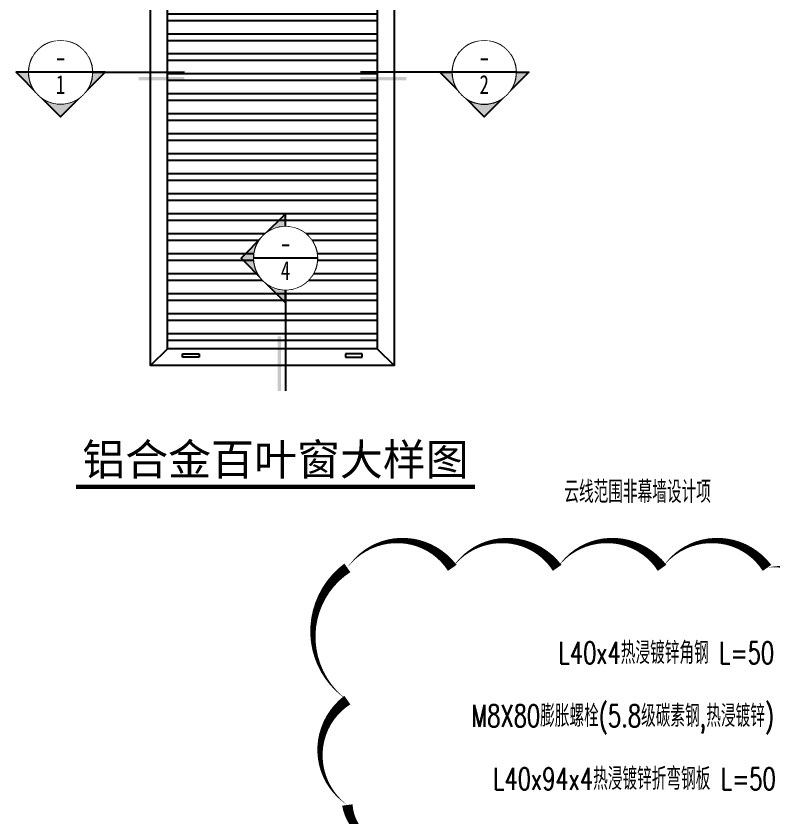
# Model space of a CAD drawing. Extents: x -160106 to 966792, y -663931 to 1550022.
# Drawn here: x -32611.9 to -32250.7, y -86378.4 to -85996.3 of the extents above; entities that cross this region are included whole.
import ezdxf
from ezdxf.enums import TextEntityAlignment as Align

# ---------------------------------------------------------------- set-up
doc = ezdxf.new("R2010")
doc.units = 0
doc.linetypes.add('ZN-DASH', pattern=[0.35, 0.25, -0.1])
for name, color, linetype in [('!ZN1-填充-8', 8, 'Continuous'), ('!ZN3-玻璃幕墙-4', 4, 'Continuous'), ('!ZN6-虚线-8', 8, 'ZN-DASH'), ('!ZN7-符号-173', 173, 'Continuous'), ('!ZN7-索引-3', 3, 'Continuous'), ('DIM', 173, 'Continuous'), ('TEXT', 7, 'Continuous')]:
    doc.layers.add(name, color=color, linetype=linetype)
doc.styles.add('DHTEXT-1', font='ROMANS.shx', dxfattribs={"width": 0.7, "bigfont": 'CHINESE.shx'})
doc.styles.add('中南符号', font='simhei.ttf')

# ---------------------------------------------------------------- blocks, each defined once
blk = doc.blocks.new('*U3621')
at = {"const_width": 0.7}
blk.add_lwpolyline([(0, 0), (63.39, 0)], dxfattribs=at)
at = {"color": 0, "style": '中南符号', "flags": 8}
blk.add_attdef('图名', text='', height=5, dxfattribs=at).set_placement((31.7, 1.85), align=Align.CENTER)
blk.add_attdef('比例', (66.19, 1.85), '', height=4, dxfattribs=at)
blk = doc.blocks.new('大样防风块示意')
at = {"layer": '!ZN6-虚线-8', "color": 8, "linetype": 'ZN-DASH', "ltscale": 100}
blk.add_lwpolyline([(0, 0), (10, 0), (10, -2), (0, -2)], close=True, dxfattribs=at)
blk = doc.blocks.new('*U1744')
h = blk.add_hatch(color=256)
h.paths.add_polyline_path([(13.64, 2.54), (10.1, -1), (12.17, -1, -0.198912)])
h.paths.add_polyline_path([(20.71, 2.54), (17.17, 6.07), (13.64, 2.54, -0.414214)])
h.paths.add_polyline_path([(22.17, -1), (24.24, -1), (20.71, 2.54, -0.198912)])
for points in [[(13.64, 2.54, -0.414214), (20.71, 2.54), (17.17, 6.07), (13.64, 2.54, -0.414214)], [(10.1, -1), (12.17, -1, -0.198912), (13.64, 2.54), (10.1, -1)], [(22.17, -1), (24.24, -1), (20.71, 2.54, -0.198912), (22.17, -1)]]:
    blk.add_lwpolyline(points, format="xyb", close=True)
at = {"ltscale": 10}
blk.add_circle((17.17, -1), 5, dxfattribs=at)
at = {"linetype": 'Continuous'}
for points in [[(-2.5, 0.25), (-2.5, -0.25), (2.5, 0.25), (2.5, -0.25)], [(-0.23, 0.25), (-0.23, -0.25), (4.77, 0.25), (4.77, -0.25)]]:
    blk.add_trace(points, dxfattribs=at)
blk.add_wipeout([(17.26, 4), (17.63, 3.98), (18, 3.94), (18.36, 3.86), (18.72, 3.76), (19.06, 3.63), (19.4, 3.48), (19.73, 3.3), (20.04, 3.1), (20.33, 2.88), (20.61, 2.64), (20.87, 2.37), (21.11, 2.09), (21.33, 1.79), (21.52, 1.48), (21.69, 1.15), (21.84, 0.81), (21.96, 0.46), (22.05, 0.1), (22.12, -0.26), (22.16, -0.63), (22.18, -1), (22.16, -1.37), (22.12, -1.74), (22.05, -2.1), (21.96, -2.46), (21.84, -2.81), (21.69, -3.15), (21.52, -3.48), (21.33, -3.79), (21.11, -4.09), (20.87, -4.37), (20.61, -4.64), (20.33, -4.88), (20.04, -5.1), (19.73, -5.3), (19.4, -5.48), (19.06, -5.63), (18.72, -5.76), (18.36, -5.86), (18, -5.94), (17.63, -5.98), (17.26, -6), (16.89, -6), (16.52, -5.96), (16.16, -5.9), (15.8, -5.81), (15.45, -5.7), (15.11, -5.56), (14.78, -5.42), (14.46, -5.21), (14.15, -4.99), (13.87, -4.76), (13.6, -4.51), (13.35, -4.23), (13.12, -3.94), (12.91, -3.64), (12.73, -3.31), (12.57, -2.98), (12.44, -2.63), (12.33, -2.28), (12.25, -1.92), (12.2, -1.55), (12.17, -1.18), (12.17, -0.82), (12.2, -0.45), (12.25, -0.08), (12.33, 0.28), (12.44, 0.63), (12.57, 0.98), (12.73, 1.31), (12.91, 1.64), (13.12, 1.94), (13.35, 2.23), (13.6, 2.51), (13.87, 2.76), (14.15, 2.99), (14.46, 3.21), (14.78, 3.4), (15.11, 3.56), (15.45, 3.7), (15.8, 3.81), (16.16, 3.9), (16.52, 3.96), (16.89, 4)], dxfattribs=at)
blk.add_line((12.17, -1), (22.18, -1), dxfattribs=at)
blk.add_lwpolyline([(12.17, -1), (8.18, -1), (-2.5, -1)], dxfattribs=at)
at = {"color": 0, "style": '中南符号', "width": 0.692568}
blk.add_attdef('图号', text='', height=3, rotation=180, dxfattribs=at).set_placement((20.91, 2.44), (13.44, 2.44), align=Align.FIT)
at = {"color": 0, "style": '中南符号'}
blk.add_attdef('视图', text='', height=3, rotation=180, dxfattribs=at).set_placement((17.17, -1), align=Align.BOTTOM_CENTER)
blk = doc.blocks.new('*U1745')
h = blk.add_hatch(color=256)
h.paths.add_polyline_path([(15.04, 2.54), (11.5, -1), (13.57, -1, -0.198912)])
h.paths.add_polyline_path([(22.11, 2.54), (18.57, 6.07), (15.04, 2.54, -0.414214)])
h.paths.add_polyline_path([(23.57, -1), (25.64, -1), (22.11, 2.54, -0.198912)])
for points in [[(15.04, 2.54, -0.414214), (22.11, 2.54), (18.57, 6.07), (15.04, 2.54, -0.414214)], [(11.5, -1), (13.57, -1, -0.198912), (15.04, 2.54), (11.5, -1)], [(23.57, -1), (25.64, -1), (22.11, 2.54, -0.198912), (23.57, -1)]]:
    blk.add_lwpolyline(points, format="xyb", close=True)
at = {"ltscale": 10}
blk.add_circle((18.57, -1), 5, dxfattribs=at)
at = {"linetype": 'Continuous'}
for points in [[(-2.5, 0.25), (-2.5, -0.25), (2.5, 0.25), (2.5, -0.25)], [(1.17, 0.25), (1.17, -0.25), (6.17, 0.25), (6.17, -0.25)]]:
    blk.add_trace(points, dxfattribs=at)
blk.add_wipeout([(18.66, 4), (19.03, 3.98), (19.4, 3.94), (19.76, 3.86), (20.12, 3.76), (20.47, 3.63), (20.8, 3.48), (21.13, 3.3), (21.44, 3.1), (21.73, 2.88), (22.01, 2.64), (22.27, 2.37), (22.51, 2.09), (22.73, 1.79), (22.92, 1.48), (23.09, 1.15), (23.24, 0.81), (23.36, 0.46), (23.45, 0.1), (23.52, -0.26), (23.56, -0.63), (23.58, -1), (23.56, -1.37), (23.52, -1.74), (23.45, -2.1), (23.36, -2.46), (23.24, -2.81), (23.09, -3.15), (22.92, -3.48), (22.73, -3.79), (22.51, -4.09), (22.27, -4.37), (22.01, -4.64), (21.73, -4.88), (21.44, -5.1), (21.13, -5.3), (20.8, -5.48), (20.47, -5.63), (20.12, -5.76), (19.76, -5.86), (19.4, -5.94), (19.03, -5.98), (18.66, -6), (18.29, -6), (17.93, -5.96), (17.56, -5.9), (17.2, -5.81), (16.85, -5.7), (16.51, -5.56), (16.18, -5.42), (15.86, -5.21), (15.55, -4.99), (15.27, -4.76), (15, -4.51), (14.75, -4.23), (14.52, -3.94), (14.32, -3.64), (14.13, -3.31), (13.97, -2.98), (13.84, -2.63), (13.73, -2.28), (13.65, -1.92), (13.6, -1.55), (13.57, -1.18), (13.57, -0.82), (13.6, -0.45), (13.65, -0.08), (13.73, 0.28), (13.84, 0.63), (13.97, 0.98), (14.13, 1.31), (14.32, 1.64), (14.52, 1.94), (14.75, 2.23), (15, 2.51), (15.27, 2.76), (15.55, 2.99), (15.86, 3.21), (16.18, 3.4), (16.51, 3.56), (16.85, 3.7), (17.2, 3.81), (17.56, 3.9), (17.93, 3.96), (18.29, 4)], dxfattribs=at)
blk.add_line((18.57, -6.01), (18.57, 4.01), dxfattribs=at)
blk.add_lwpolyline([(13.57, -1), (9.58, -1), (-2.5, -1)], dxfattribs=at)
at = {"color": 0, "style": '中南符号'}
blk.add_attdef('视图', text='', height=3, rotation=270, dxfattribs=at).set_placement((18.57, -1), align=Align.BOTTOM_CENTER)
at = {"color": 0, "style": '中南符号', "width": 0.692568}
blk.add_attdef('图号', text='', height=3, rotation=270, dxfattribs=at).set_placement((15.13, 2.74), (15.13, -4.73), align=Align.FIT)
blk = doc.blocks.new('*U3625')
h = blk.add_hatch(color=256)
h.paths.add_polyline_path([(13.64, -2.54), (10.1, 1), (12.17, 1, 0.198912)])
h.paths.add_polyline_path([(20.71, -2.54), (17.17, -6.07), (13.64, -2.54, 0.414214)])
h.paths.add_polyline_path([(22.17, 1), (24.24, 1), (20.71, -2.54, 0.198912)])
for points in [[(10.1, 1), (12.17, 1, 0.198912), (13.64, -2.54), (10.1, 1)], [(22.17, 1), (24.24, 1), (20.71, -2.54, 0.198912), (22.17, 1)], [(13.64, -2.54, 0.414214), (20.71, -2.54), (17.17, -6.07), (13.64, -2.54, 0.414214)]]:
    blk.add_lwpolyline(points, format="xyb", close=True)
at = {"ltscale": 10}
blk.add_circle((17.17, 1), 5, dxfattribs=at)
at = {"linetype": 'Continuous'}
for points in [[(-2.5, -0.25), (-2.5, 0.25), (2.5, -0.25), (2.5, 0.25)], [(-0.23, -0.25), (-0.23, 0.25), (4.77, -0.25), (4.77, 0.25)]]:
    blk.add_trace(points, dxfattribs=at)
blk.add_wipeout([(17.26, 6), (17.63, 5.98), (18, 5.94), (18.36, 5.86), (18.72, 5.76), (19.06, 5.63), (19.4, 5.48), (19.73, 5.3), (20.04, 5.1), (20.33, 4.88), (20.61, 4.64), (20.87, 4.37), (21.11, 4.09), (21.33, 3.79), (21.52, 3.48), (21.69, 3.15), (21.84, 2.81), (21.96, 2.46), (22.05, 2.1), (22.12, 1.74), (22.16, 1.37), (22.18, 1), (22.16, 0.63), (22.12, 0.26), (22.05, -0.1), (21.96, -0.46), (21.84, -0.81), (21.69, -1.15), (21.52, -1.48), (21.33, -1.79), (21.11, -2.09), (20.87, -2.37), (20.61, -2.64), (20.33, -2.88), (20.04, -3.1), (19.73, -3.3), (19.4, -3.48), (19.06, -3.63), (18.72, -3.76), (18.36, -3.86), (18, -3.94), (17.63, -3.98), (17.26, -4), (16.89, -4), (16.52, -3.96), (16.16, -3.9), (15.8, -3.81), (15.45, -3.7), (15.11, -3.56), (14.78, -3.42), (14.46, -3.21), (14.15, -2.99), (13.87, -2.76), (13.6, -2.51), (13.35, -2.23), (13.12, -1.94), (12.91, -1.64), (12.73, -1.31), (12.57, -0.98), (12.44, -0.63), (12.33, -0.28), (12.25, 0.08), (12.2, 0.45), (12.17, 0.82), (12.17, 1.18), (12.2, 1.55), (12.25, 1.92), (12.33, 2.28), (12.44, 2.63), (12.57, 2.98), (12.73, 3.31), (12.91, 3.64), (13.12, 3.94), (13.35, 4.23), (13.6, 4.51), (13.87, 4.76), (14.15, 4.99), (14.46, 5.21), (14.78, 5.4), (15.11, 5.56), (15.45, 5.7), (15.8, 5.81), (16.16, 5.9), (16.52, 5.96), (16.89, 6)], dxfattribs=at)
blk.add_line((22.18, 1), (12.17, 1), dxfattribs=at)
blk.add_lwpolyline([(12.17, 1), (8.18, 1), (-2.5, 1)], dxfattribs=at)
at = {"color": 0, "style": '中南符号'}
blk.add_attdef('视图', text='', height=3, dxfattribs=at).set_placement((17.17, 1), align=Align.BOTTOM_CENTER)
at = {"color": 0, "style": '中南符号', "width": 0.692568}
blk.add_attdef('图号', text='', height=3, dxfattribs=at).set_placement((13.43, -2.44), (20.9, -2.44), align=Align.FIT)

msp = doc.modelspace()

# ---------------------------------------------------------------- hatches: boundary and pattern name
at = {"layer": '!ZN1-填充-8'}
h = msp.add_hatch(dxfattribs=at)
h.set_pattern_fill('ANSI32', color=256, scale=2, angle=315)
h.set_pattern_definition([(0, (-45297.293, -67973.843), (3e-15, 9.525), []), (0, (-45294.118, -67977.018), (3e-15, 9.525), [])])
h.paths.add_polyline_path([(-32539.79, -86154.81), (-32439.79, -86154.81), (-32439.79, -85891.35), (-32539.79, -85891.35)])

# ---------------------------------------------------------------- linework, layer by layer
at = {"layer": '!ZN3-玻璃幕墙-4'}
for p, q in [((-32539.79, -86154.81), (-32547.79, -86162.81)), ((-32439.79, -86154.81), (-32431.79, -86162.81))]:
    msp.add_line(p, q, dxfattribs=at)
msp.add_lwpolyline([(-32547.79, -85883.35), (-32431.79, -85883.35), (-32431.79, -86162.81), (-32547.79, -86162.81)], close=True, dxfattribs=at)
msp.add_lwpolyline([(-32439.79, -85891.35), (-32439.79, -86154.81), (-32539.79, -86154.81), (-32539.79, -85891.35), (-32439.79, -85891.35)], dxfattribs=at)
at = {"layer": 'DIM'}
msp.add_lwpolyline([(-32454.05, -86259.21, 0, 5, -0.520567), (-32404.05, -86259.21, 0, 5, -0.520567), (-32354.05, -86259.21, 0, 5, -0.520567), (-32304.05, -86259.21, 0, 5, -0.520567), (-32254.05, -86259.21, 0, 5, -0.520567), (-32227.82, -86282.98, 0, 5, -0.520567), (-32227.82, -86332.98, 0, 5, -0.520567), (-32227.82, -86382.98, 0, 5, -0.520567), (-32271.31, -86389.49, 0, 5, -0.520567), (-32321.31, -86389.49, 0, 5, -0.520567), (-32371.31, -86389.49, 0, 5, -0.520567), (-32421.31, -86389.49, 0, 5, -0.520567), (-32454.05, -86372.22, 0, 5, -0.520567), (-32454.05, -86322.22, 0, 5, -0.520567)], format="xyseb", close=True, dxfattribs=at)

# ---------------------------------------------------------------- block references
at = {"layer": '!ZN1-填充-8', "ltscale": 37.5, "yscale": 0.8, "zscale": 0.8}
for p, xscale in [((-32532.59, -86157.25), 0.8), ((-32532.59, -86157.25), 0.8), ((-32446.99, -86157.25), -0.8)]:
    msp.add_blockref('大样防风块示意', p, dxfattribs=dict(at, xscale=xscale))
at = {"layer": '!ZN7-符号-173', "color": 7, "ltscale": 30}
ref = msp.add_blockref('*U3621', (-32583.38, -86220.61), dxfattribs=dict(at, xscale=3, yscale=3, zscale=3))
ref.add_attrib('图名', '铝合金百叶窗大样图', dxfattribs={"layer": '0', "color": 0, "height": 15, "style": '中南符号'}).set_placement((-32488.29, -86215.07), align=Align.CENTER)

# ---------------------------------------------------------------- texts
at = {"layer": 'TEXT', "color": 1, "ltscale": 30, "style": 'DHTEXT-1', "width": 0.7}
msp.add_text('云线范围非幕墙设计项', height=10.5, dxfattribs=at).set_placement((-32280.81, -86223.05), align=Align.MIDDLE_RIGHT)
at = {"layer": 'TEXT', "ltscale": 30, "style": 'DHTEXT-1', "width": 0.7}
for s, p in [('L40x4热浸镀锌角钢 L=50', (-32250.65, -86299.75)), ('M8X80膨胀螺栓(5.8级碳素钢,热浸镀锌)', (-32250.65, -86329.75)), ('L40x94x4热浸镀锌折弯钢板 L=50', (-32249.88, -86359.75))]:
    msp.add_text(s, height=10.5, dxfattribs=at).set_placement(p, align=Align.MIDDLE_RIGHT)

# ---------------------------------------------------------------- next in the draw order: block references
at = {"layer": '!ZN7-索引-3', "color": 7, "ltscale": 30, "xscale": 3, "yscale": 3, "zscale": 3}
for name, p, rotation, values in [('*U1744', (-32539.2, -86026.08), 180, {'视图': '-', '图号': '  1  '}), ('*U1745', (-32486.46, -86167.36), 90, {'视图': '-', '图号': '  4  '})]:
    msp.add_blockref(name, p, dxfattribs=dict(at, rotation=rotation)).add_auto_attribs(values)
msp.add_blockref('*U3625', (-32440.31, -86026.08), dxfattribs=at).add_auto_attribs({'视图': '-', '图号': '  2  '})

doc.saveas('drawing.dxf')
